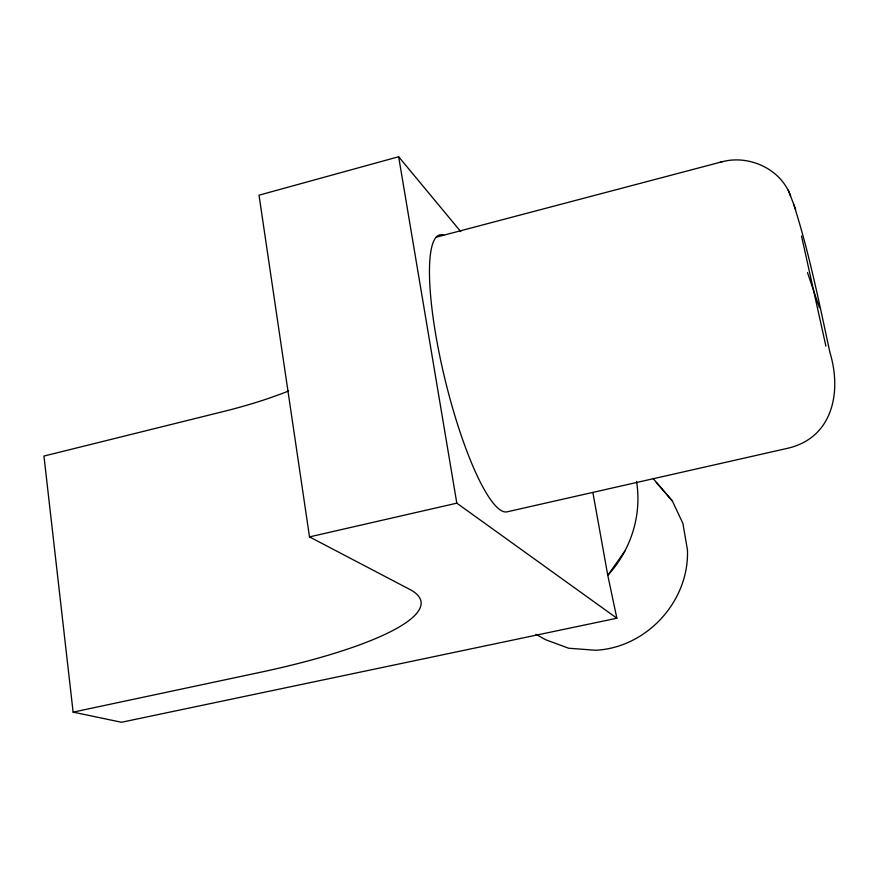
<?xml version="1.0" encoding="UTF-8"?>
<svg xmlns="http://www.w3.org/2000/svg" width="879" height="879" viewBox="0 0 879 879"><rect width="100%" height="100%" fill="white"/><g stroke="black" fill="none" stroke-linecap="round" stroke-linejoin="round"><path stroke-width="1.32" d="M624.76 551.254L607.785 575.36L616.871 618.223L121.5 722.263L73.122 712.133L43.95 456.058L223.892 411.405A253.306 85.834 -6.3 0 0 288.598 390.99M719.912 162.384C747.535 153.759 780.772 168.307 790.595 196.039M460.75 231.595L398.648 156.737L259.019 195.182L309.507 536.893L409.691 589.359A263.414 51.817 -7.7 0 1 260.096 672.358L73.122 712.133M436.325 237.165L722.241 161.725M309.507 536.893L456.816 503.162L616.871 618.223M535.992 634.308L545.518 639.703L568.658 648.23L595.544 650.251C646.735 647.79 689.444 601.071 687.444 549.891L682.884 523.357L672.325 500.931L652.965 478.385M656.294 482.329L672.325 500.931M793.77 204.598C809.24 252.954 819.228 302.958 829.93 352.556C841.763 391.089 833.325 437.335 788.309 448.136L507.502 511.732A142.475 29.117 76.3 0 1 443.346 372.388A142.475 29.117 76.3 0 1 443.719 235.176M788.298 190.051L795.671 209.532M807.482 272.589L819.415 307.694M801.516 236.011L825.897 346.084M593.006 493.174L607.785 575.36A110.831 105.557 -49.8 0 0 636.561 481.406M398.648 156.737L456.816 503.162"/></g></svg>
